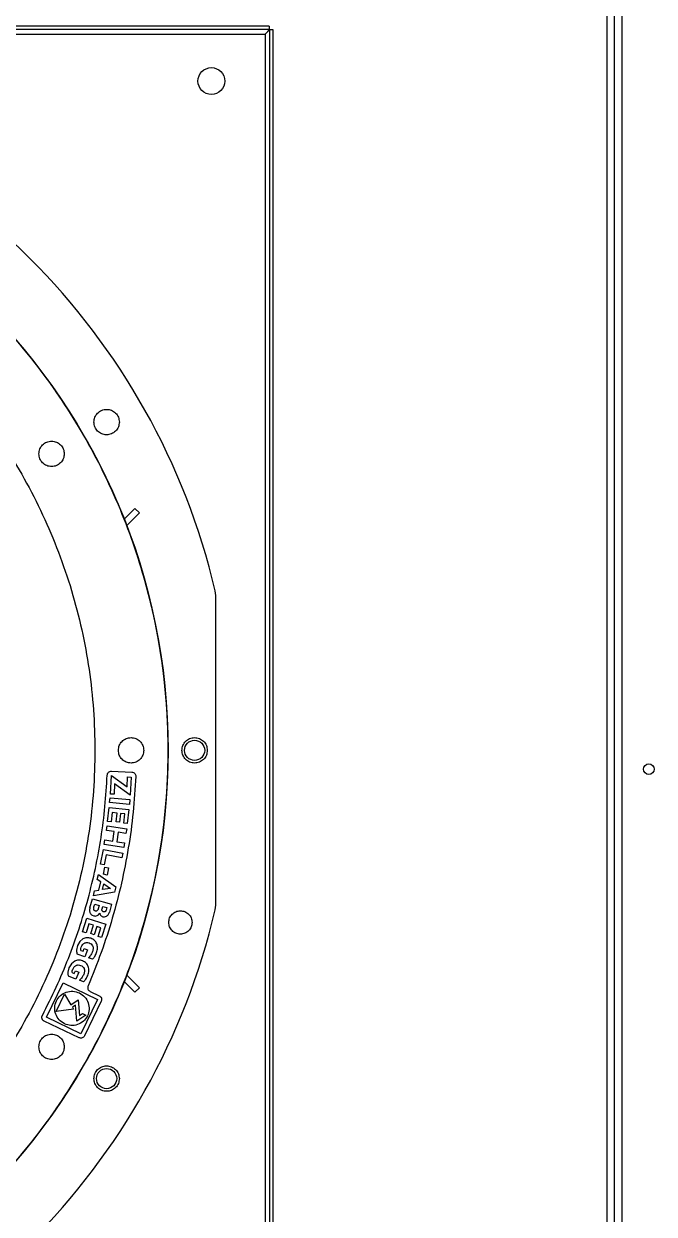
# Model space of a CAD drawing. Header units: inches. Extents: x 908 to 1218, y 494 to 690.
# Drawn here: x 1069.13 to 1080.84, y 553.98 to 576.11 of the extents above; entities that cross this region are included whole.
import ezdxf

# ---------------------------------------------------------------- set-up
doc = ezdxf.new("R2010")
doc.units = ezdxf.units.IN
doc.header["$MEASUREMENT"] = 0

msp = doc.modelspace()

# ---------------------------------------------------------------- linework, layer by layer
at = {"linetype": 'Continuous', "lineweight": 25}
for p, q in [((1079.9654, 576.8793), (1079.9654, 543.4353)), ((1080.0984, 576.8793), (1080.0984, 543.4353)), ((1080.2444, 576.8342), (1080.2444, 543.4353)), ((1073.6911, 576.0632), (1046.6853, 576.0632)), ((1073.6911, 576.0632), (1073.6911, 576.0002)), ((1073.6911, 576.0002), (1046.6853, 576.0002)), ((1046.7612, 575.9172), (1073.6152, 575.9172)), ((1073.6152, 575.9172), (1073.6152, 548.6672)), ((1073.7612, 575.9931), (1073.6982, 575.9931)), ((1073.6982, 548.5912), (1073.6982, 575.9931)), ((1073.7612, 548.5912), (1073.7612, 575.9931)), ((1071.1914, 567.0962), (1070.994, 566.8988)), ((1071.0407, 566.7785), (1071.2766, 567.0143)), ((1071.2766, 567.0143), (1071.1914, 567.0962)), ((1072.6969, 565.4786), (1072.6864, 565.569)), ((1072.697, 562.601), (1072.6969, 565.4786)), ((1072.6969, 559.7234), (1072.697, 562.601)), ((1070.7381, 561.7883), (1070.7589, 562.1335)), ((1070.7589, 562.1335), (1071.0476, 561.9198)), ((1070.761, 562.2143), (1071.1347, 562.198)), ((1071.0476, 561.9198), (1071.0589, 562.108)), ((1071.0589, 562.108), (1071.1263, 562.104)), ((1071.1263, 562.104), (1071.106, 561.7662)), ((1070.8169, 561.9783), (1070.8053, 561.7842)), ((1071.106, 561.7662), (1070.8169, 561.9783)), ((1070.7234, 561.6285), (1070.7311, 561.7166)), ((1070.7311, 561.7166), (1071.0982, 561.6845)), ((1070.8053, 561.7842), (1070.7381, 561.7883)), ((1071.0982, 561.6845), (1071.0905, 561.5965)), ((1070.6862, 561.2781), (1070.7156, 561.5394)), ((1070.7156, 561.5394), (1071.0818, 561.4983)), ((1071.0905, 561.5965), (1070.7234, 561.6285)), ((1070.7726, 561.4441), (1070.7531, 561.2706)), ((1070.8609, 561.4342), (1070.7726, 561.4441)), ((1070.8427, 561.2722), (1070.8609, 561.4342)), ((1070.9278, 561.4267), (1070.9095, 561.2647)), ((1071.0048, 561.418), (1070.9278, 561.4267)), ((1070.9857, 561.2484), (1071.0048, 561.418)), ((1071.0818, 561.4983), (1071.0529, 561.2408)), ((1070.6637, 561.1118), (1070.6767, 561.1992)), ((1070.6767, 561.1992), (1071.0412, 561.1447)), ((1070.7531, 561.2706), (1070.6862, 561.2781)), ((1070.9095, 561.2647), (1070.8427, 561.2722)), ((1071.0529, 561.2408), (1070.9857, 561.2484)), ((1070.8111, 561.0898), (1070.6637, 561.1118)), ((1070.7847, 560.9132), (1070.8111, 561.0898)), ((1070.8812, 561.0793), (1070.8548, 560.9027)), ((1071.0281, 561.0573), (1070.8812, 561.0793)), ((1071.0412, 561.1447), (1071.0281, 561.0573)), ((1070.5573, 560.4878), (1070.6077, 560.7551)), ((1070.6077, 560.7551), (1070.9698, 560.6867)), ((1070.6242, 560.8478), (1070.6373, 560.9352)), ((1070.9887, 560.7933), (1070.6242, 560.8478)), ((1070.6373, 560.9352), (1070.7847, 560.9132)), ((1070.8548, 560.9027), (1071.0017, 560.8807)), ((1071.0017, 560.8807), (1070.9887, 560.7933)), ((1070.6574, 560.6558), (1070.6233, 560.4753)), ((1070.9534, 560.5999), (1070.6574, 560.6558)), ((1070.9698, 560.6867), (1070.9534, 560.5999)), ((1070.6233, 560.4753), (1070.5573, 560.4878)), ((1070.6077, 560.2978), (1070.636, 560.4311)), ((1070.636, 560.4311), (1070.706, 560.4163)), ((1070.706, 560.4163), (1070.6776, 560.2829)), ((1070.4943, 560.1986), (1070.5164, 560.2901)), ((1070.5583, 560.1557), (1070.4943, 560.1986)), ((1070.5164, 560.2901), (1070.8408, 560.0638)), ((1070.5207, 560.0004), (1070.5583, 560.1557)), ((1070.5895, 560.0109), (1070.6153, 560.1178)), ((1070.6776, 560.2829), (1070.6077, 560.2978)), ((1070.6153, 560.1178), (1070.7427, 560.033)), ((1070.4211, 559.8961), (1070.4436, 559.9891)), ((1070.8165, 559.9633), (1070.4211, 559.8961)), ((1070.4436, 559.9891), (1070.5207, 560.0004)), ((1070.7427, 560.033), (1070.5895, 560.0109)), ((1070.8408, 560.0638), (1070.8165, 559.9633)), ((1070.359, 559.6759), (1070.4063, 559.8435)), ((1070.4063, 559.8435), (1070.7609, 559.7432)), ((1070.4332, 559.6911), (1070.447, 559.7401)), ((1070.447, 559.7401), (1070.531, 559.7164)), ((1070.531, 559.7164), (1070.5139, 559.6557)), ((1070.583, 559.6529), (1070.5958, 559.6981)), ((1070.5958, 559.6981), (1070.6719, 559.6766)), ((1070.6719, 559.6766), (1070.6591, 559.6314)), ((1070.7609, 559.7432), (1070.719, 559.5947)), ((1072.6864, 559.6331), (1072.6969, 559.7234)), ((1070.2219, 559.2296), (1070.3019, 559.4802)), ((1070.3019, 559.4802), (1070.653, 559.368)), ((1070.3972, 559.5388), (1070.4287, 559.5249)), ((1070.696, 559.5443), (1070.719, 559.5947)), ((1070.286, 559.2092), (1070.2219, 559.2296)), ((1070.3391, 559.3755), (1070.286, 559.2092)), ((1070.4238, 559.3485), (1070.3391, 559.3755)), ((1070.3742, 559.1932), (1070.4238, 559.3485)), ((1070.4879, 559.328), (1070.4383, 559.1727)), ((1070.5618, 559.3044), (1070.4879, 559.328)), ((1070.5098, 559.1418), (1070.5618, 559.3044)), ((1070.653, 559.368), (1070.5742, 559.1213)), ((1070.1683, 559.0458), (1070.1265, 558.9702)), ((1070.2276, 559.0963), (1070.1683, 559.0458)), ((1070.4383, 559.1727), (1070.3742, 559.1932)), ((1070.5742, 559.1213), (1070.5098, 559.1418)), ((1070.1265, 558.9702), (1070.11, 558.8839)), ((1070.2638, 558.7617), (1070.1218, 558.8127)), ((1070.1894, 558.8823), (1070.19, 558.9148)), ((1070.1894, 558.8823), (1070.2301, 558.8677)), ((1070.19, 558.9148), (1070.197, 558.9426)), ((1070.2301, 558.8677), (1070.2478, 558.9171)), ((1070.2478, 558.9171), (1070.3114, 558.8943)), ((1070.3114, 558.8943), (1070.2638, 558.7617)), ((1069.9686, 558.5606), (1069.9485, 558.475)), ((1070.0134, 558.6344), (1069.9686, 558.5606)), ((1070.0748, 558.6824), (1070.0134, 558.6344)), ((1070.4051, 558.7189), (1070.3294, 558.746)), ((1070.0972, 558.3466), (1069.9574, 558.4034)), ((1070.0278, 558.4702), (1070.0298, 558.5027)), ((1070.0278, 558.4702), (1070.0679, 558.4539)), ((1070.0298, 558.5027), (1070.0379, 558.5301)), ((1070.0679, 558.4539), (1070.0876, 558.5025)), ((1070.0876, 558.5025), (1070.1502, 558.4771)), ((1070.1502, 558.4771), (1070.0972, 558.3466)), ((1070.2366, 558.298), (1070.1621, 558.3283)), ((1071.0407, 558.4236), (1071.2766, 558.1877)), ((1069.55, 557.6384), (1069.8584, 558.2764)), ((1069.8584, 558.2764), (1070.4964, 557.968)), ((1070.3609, 558.1205), (1070.5309, 558.0394)), ((1071.1914, 558.1059), (1070.994, 558.3032)), ((1071.2766, 558.1877), (1071.1914, 558.1059)), ((1069.7328, 557.747), (1069.8869, 558.0657)), ((1069.8869, 558.0657), (1070.004, 557.8723)), ((1070.004, 557.8723), (1070.141, 557.9649)), ((1070.141, 557.9649), (1070.162, 557.6692)), ((1070.4964, 557.968), (1070.188, 557.33)), ((1070.5689, 557.9363), (1070.2584, 557.2938)), ((1070.0551, 557.7878), (1069.7328, 557.747)), ((1070.0917, 557.8636), (1070.0333, 557.8241)), ((1070.0333, 557.8241), (1070.0551, 557.7878)), ((1070.1128, 557.5673), (1070.0917, 557.8636)), ((1070.2789, 557.6796), (1070.1128, 557.5673)), ((1070.162, 557.6692), (1070.2197, 557.7082)), ((1070.2197, 557.7082), (1070.2789, 557.6796)), ((1070.1547, 557.2592), (1069.5093, 557.567)), ((1070.188, 557.33), (1069.55, 557.6384))]:
    msp.add_line(p, q, dxfattribs=at)
for centre, radius in [((1072.6152, 575.0422), 0.25), ((1060.0984, 562.601), 11.7126), ((1072.3032, 562.601), 0.1875), ((1080.7444, 562.2507), 0.0995), ((1070.668, 556.4987), 0.1875)]:
    msp.add_circle(centre, radius, dxfattribs=at)
for radius, start, end in [(12.9331, 13.26667, 76.73333), (11.7147, 21.53134, 44.20264), (11.7147, 339.09994, 20.90006), (12.9331, 283.26667, 346.73333), (11.7147, 315.79736, 338.46866)]:
    msp.add_arc((1060.0984, 562.601), radius, start, end, dxfattribs=at)
for points, knots in [([(1073.6911, 576.0002), (1073.6907, 575.9998), (1073.6899, 575.9989), (1073.6856, 575.9929), (1073.6791, 575.9843), (1073.6675, 575.9707), (1073.6458, 575.9488), (1073.6266, 575.9289), (1073.6152, 575.9172)], [0, 0, 0, 0, 0.1202754, 0.2365964, 0.3512753, 0.4667359, 0.683958, 1, 1, 1, 1]), ([(1073.6152, 575.9172), (1073.6279, 575.9295), (1073.6487, 575.9496), (1073.673, 575.9735), (1073.6889, 575.9862), (1073.6971, 575.9919), (1073.6979, 575.9928), (1073.6982, 575.9931)], [0, 0, 0, 0, 0.3427326, 0.5568104, 0.7264845, 0.8967102, 1, 1, 1, 1]), ([(1048.3889, 562.601), (1048.3937, 562.8565), (1048.4034, 563.3674), (1048.4814, 564.1305), (1048.6055, 564.8871), (1048.7799, 565.6338), (1049.0024, 566.3676), (1049.2725, 567.0853), (1049.589, 567.7837), (1049.9505, 568.46), (1050.3554, 569.1111), (1050.802, 569.7344), (1051.2885, 570.3272), (1051.8126, 570.8868), (1052.3723, 571.411), (1052.965, 571.8975), (1053.5883, 572.3441), (1054.2395, 572.749), (1054.9158, 573.1105), (1055.6142, 573.4269), (1056.3319, 573.6971), (1057.0656, 573.9196), (1057.8124, 574.0938), (1058.569, 574.2187), (1059.3321, 574.2938), (1060.0984, 574.3189), (1060.8648, 574.2938), (1061.6279, 574.2187), (1062.3845, 574.0938), (1063.1313, 573.9196), (1063.865, 573.6971), (1064.5827, 573.4269), (1065.2811, 573.1105), (1065.9574, 572.749), (1066.6086, 572.3441), (1067.2318, 571.8975), (1067.8246, 571.411), (1068.3842, 570.8868), (1068.9084, 570.3272), (1069.3949, 569.7344), (1069.8415, 569.1111), (1070.2464, 568.46), (1070.6079, 567.7837), (1070.9244, 567.0853), (1071.1945, 566.3676), (1071.417, 565.6338), (1071.5913, 564.8871), (1071.7155, 564.1305), (1071.7935, 563.3674), (1071.8031, 562.8565), (1071.808, 562.601)], [0, 0, 0, 0, 0.0208333, 0.0416667, 0.0625, 0.0833333, 0.1041667, 0.125, 0.1458333, 0.1666667, 0.1875, 0.2083334, 0.2291667, 0.25, 0.2708334, 0.2916666, 0.3125, 0.3333333, 0.3541667, 0.375, 0.3958333, 0.4166666, 0.4375001, 0.4583333, 0.4791667, 0.5, 0.5208333, 0.5416667, 0.5625, 0.5833334, 0.6041667, 0.625, 0.6458334, 0.6666667, 0.6875, 0.7083334, 0.7291667, 0.75, 0.7708333, 0.7916667, 0.8125, 0.8333333, 0.8541667, 0.875, 0.8958333, 0.9166667, 0.9375, 0.9583333, 0.9791667, 1, 1, 1, 1]), ([(1067.8272, 569.4883), (1067.9904, 569.2972), (1068.3167, 568.9152), (1068.7517, 568.2989), (1069.1438, 567.655), (1069.4872, 566.9836), (1069.7812, 566.2893), (1070.0237, 565.5753), (1070.2139, 564.8457), (1070.3495, 564.1041), (1070.4348, 563.3546), (1070.4454, 562.8522), (1070.4506, 562.601)], [0, 0, 0, 0, 0.1, 0.1999999, 0.3, 0.4, 0.5, 0.6, 0.7, 0.8, 0.9, 1, 1, 1, 1]), ([(1070.4318, 568.7034), (1070.4353, 568.734), (1070.4422, 568.7951), (1070.4957, 568.8733), (1070.573, 568.9264), (1070.6659, 568.9458), (1070.7595, 568.928), (1070.8383, 568.8756), (1070.8935, 568.7967), (1070.9007, 568.7345), (1070.9043, 568.7034)], [0, 0, 0, 0, 0.1236678, 0.246955, 0.3715494, 0.4972579, 0.622959, 0.7486425, 0.8743191, 1, 1, 1, 1]), ([(1070.9043, 568.7034), (1070.9007, 568.6723), (1070.8935, 568.61), (1070.8381, 568.531), (1070.7592, 568.4787), (1070.6662, 568.4611), (1070.574, 568.4801), (1070.4966, 568.5326), (1070.4424, 568.611), (1070.4353, 568.6726), (1070.4318, 568.7034)], [0, 0, 0, 0, 0.1258787, 0.2517706, 0.3776737, 0.5027418, 0.6267389, 0.7509527, 0.8756046, 1, 1, 1, 1]), ([(1069.409, 568.1128), (1069.4125, 568.1438), (1069.4196, 568.2056), (1069.4742, 568.2842), (1069.5523, 568.3368), (1069.6452, 568.3552), (1069.738, 568.3368), (1069.8161, 568.2842), (1069.8707, 568.2056), (1069.8779, 568.1438), (1069.8814, 568.1128)], [0, 0, 0, 0, 0.12500056, 0.25000043, 0.37499897, 0.50000156, 0.62500103, 0.74999957, 0.87499944, 1, 1, 1, 1]), ([(1069.8814, 568.1128), (1069.8779, 568.0819), (1069.8707, 568.0201), (1069.8161, 567.9415), (1069.738, 567.8889), (1069.6452, 567.8705), (1069.5523, 567.8889), (1069.4742, 567.9415), (1069.4196, 568.0201), (1069.4125, 568.0819), (1069.409, 568.1128)], [0, 0, 0, 0, 0.12500056, 0.25000043, 0.37499897, 0.49999844, 0.62500103, 0.74999957, 0.87499944, 1, 1, 1, 1]), ([(1070.8858, 562.601), (1070.8894, 562.6319), (1070.8965, 562.6938), (1070.9511, 562.7724), (1071.0292, 562.825), (1071.1221, 562.8434), (1071.2149, 562.825), (1071.293, 562.7724), (1071.3476, 562.6938), (1071.3547, 562.6319), (1071.3583, 562.601)], [0, 0, 0, 0, 0.1250003, 0.2500003, 0.3749989, 0.4999984, 0.6250011, 0.7499997, 0.8749997, 1, 1, 1, 1]), ([(1072.0669, 562.601), (1072.0705, 562.6319), (1072.0775, 562.6934), (1072.1316, 562.7716), (1072.2088, 562.8242), (1072.3013, 562.8434), (1072.3946, 562.8256), (1072.4734, 562.7732), (1072.5286, 562.6943), (1072.5358, 562.6321), (1072.5394, 562.601)], [0, 0, 0, 0, 0.1248118, 0.2487714, 0.3724205, 0.4972353, 0.6229443, 0.7486446, 0.8743275, 1, 1, 1, 1]), ([(1071.808, 562.601), (1071.8031, 562.3456), (1071.7935, 561.8346), (1071.7155, 561.0715), (1071.5913, 560.315), (1071.417, 559.5682), (1071.1945, 558.8344), (1070.9244, 558.1168), (1070.6079, 557.4183), (1070.2464, 556.7421), (1069.8415, 556.0909), (1069.3949, 555.4676), (1068.9084, 554.8749), (1068.3842, 554.3152), (1067.8246, 553.7911), (1067.2318, 553.3046), (1066.6086, 552.858), (1065.9574, 552.453), (1065.2811, 552.0916), (1064.5827, 551.7751), (1063.865, 551.505), (1063.1313, 551.2824), (1062.3845, 551.1083), (1061.6279, 550.9834), (1060.8648, 550.9082), (1060.0984, 550.8831), (1059.3321, 550.9082), (1058.569, 550.9834), (1057.8124, 551.1083), (1057.0656, 551.2824), (1056.3319, 551.505), (1055.6142, 551.7751), (1054.9158, 552.0916), (1054.2395, 552.453), (1053.5883, 552.858), (1052.965, 553.3046), (1052.3723, 553.7911), (1051.8126, 554.3152), (1051.2885, 554.8749), (1050.802, 555.4676), (1050.3554, 556.0909), (1049.9505, 556.7421), (1049.589, 557.4183), (1049.2725, 558.1168), (1049.0024, 558.8344), (1048.7799, 559.5682), (1048.6055, 560.315), (1048.4814, 561.0715), (1048.4034, 561.8346), (1048.3937, 562.3456), (1048.3889, 562.601)], [0, 0, 0, 0, 0.0208333, 0.0416667, 0.0625, 0.0833333, 0.1041667, 0.125, 0.1458333, 0.1666667, 0.1875, 0.2083333, 0.2291667, 0.25, 0.2708333, 0.2916666, 0.3125, 0.3333333, 0.3541666, 0.375, 0.3958333, 0.4166666, 0.4375, 0.4583333, 0.4791667, 0.5, 0.5208333, 0.5416667, 0.5624999, 0.5833334, 0.6041667, 0.625, 0.6458333, 0.6666667, 0.6875, 0.7083334, 0.7291666, 0.75, 0.7708333, 0.7916666, 0.8125, 0.8333333, 0.8541667, 0.875, 0.8958333, 0.9166667, 0.9375, 0.9583333, 0.9791667, 1, 1, 1, 1]), ([(1070.4506, 562.601), (1070.4454, 562.3499), (1070.4348, 561.8475), (1070.3495, 561.098), (1070.2139, 560.3564), (1070.0237, 559.6267), (1069.7812, 558.9128), (1069.4872, 558.2184), (1069.1438, 557.5471), (1068.7517, 556.9032), (1068.3167, 556.2869), (1067.9904, 555.9048), (1067.8272, 555.7138)], [0, 0, 0, 0, 0.10000001, 0.20000001, 0.30000005, 0.40000004, 0.49999999, 0.59999998, 0.70000005, 0.80000007, 0.90000005, 1, 1, 1, 1]), ([(1071.3583, 562.601), (1071.3547, 562.5701), (1071.3476, 562.5083), (1071.293, 562.4297), (1071.2149, 562.3771), (1071.1221, 562.3587), (1071.0292, 562.3771), (1070.9511, 562.4297), (1070.8965, 562.5083), (1070.8894, 562.5701), (1070.8858, 562.601)], [0, 0, 0, 0, 0.1250003, 0.2500003, 0.3749989, 0.5000016, 0.6250011, 0.7499997, 0.8749997, 1, 1, 1, 1]), ([(1072.5394, 562.601), (1072.5358, 562.5699), (1072.5286, 562.5078), (1072.4734, 562.4288), (1072.3946, 562.3764), (1072.3013, 562.3586), (1072.2088, 562.3778), (1072.1316, 562.4304), (1072.0776, 562.5086), (1072.0705, 562.5701), (1072.0669, 562.601)], [0, 0, 0, 0, 0.1256863, 0.2513821, 0.3770963, 0.5028119, 0.6275054, 0.751093, 0.8750863, 1, 1, 1, 1]), ([(1069.4735, 557.6747), (1069.5611, 557.8481), (1069.7364, 558.1949), (1069.9624, 558.7324), (1070.1607, 559.2805), (1070.3279, 559.8389), (1070.4645, 560.4057), (1070.5691, 560.9791), (1070.6442, 561.5573), (1070.6674, 561.9452), (1070.6789, 562.1391)], [0, 0, 0, 0, 0.1250001, 0.2500001, 0.375, 0.5, 0.625, 0.75, 0.875, 1, 1, 1, 1]), ([(1071.2099, 562.1159), (1071.1963, 561.8932), (1071.1691, 561.4479), (1071.0774, 560.7845), (1070.9491, 560.1275), (1070.78, 559.4798), (1070.5751, 558.8423), (1070.4066, 558.4291), (1070.3224, 558.2226)], [0, 0, 0, 0, 0.1666667, 0.3333333, 0.5, 0.6666667, 0.8333332, 1, 1, 1, 1]), ([(1070.6789, 562.1391), (1070.6805, 562.1493), (1070.6838, 562.1698), (1070.7031, 562.1951), (1070.7299, 562.2121), (1070.7507, 562.2136), (1070.761, 562.2143)], [0, 0, 0, 0, 0.2499946, 0.4999976, 0.75, 1, 1, 1, 1]), ([(1071.1347, 562.198), (1071.1449, 562.1964), (1071.1654, 562.1931), (1071.1907, 562.1738), (1071.2077, 562.147), (1071.2092, 562.1263), (1071.2099, 562.1159)], [0, 0, 0, 0, 0.2499998, 0.4999981, 0.7500005, 1, 1, 1, 1]), ([(1070.359, 559.6759), (1070.356, 559.6643), (1070.3505, 559.6431), (1070.3516, 559.6213), (1070.3522, 559.6114)], [0, 0, 0, 0, 0.5467998, 1, 1, 1, 1]), ([(1070.4299, 559.6376), (1070.429, 559.641), (1070.427, 559.6483), (1070.4271, 559.6666), (1070.4306, 559.6809), (1070.4332, 559.6911)], [0, 0, 0, 0, 0.1913731, 0.417736, 1, 1, 1, 1]), ([(1070.5139, 559.6557), (1070.5115, 559.6485), (1070.5072, 559.6351), (1070.4974, 559.6251), (1070.4929, 559.6205)], [0, 0, 0, 0, 0.54013367, 1, 1, 1, 1]), ([(1070.5859, 559.6154), (1070.5846, 559.6179), (1070.5819, 559.623), (1070.5798, 559.6358), (1070.5817, 559.6458), (1070.583, 559.6529)], [0, 0, 0, 0, 0.2142756, 0.4452135, 1, 1, 1, 1]), ([(1070.3522, 559.6114), (1070.3536, 559.6029), (1070.3564, 559.5871), (1070.3642, 559.5732), (1070.3678, 559.5668)], [0, 0, 0, 0, 0.5380935, 1, 1, 1, 1]), ([(1070.3678, 559.5668), (1070.3721, 559.5612), (1070.3803, 559.5503), (1070.3917, 559.5426), (1070.3972, 559.5388)], [0, 0, 0, 0, 0.5097691, 1, 1, 1, 1]), ([(1070.4287, 559.5249), (1070.4391, 559.5228), (1070.46, 559.5186), (1070.4804, 559.5248), (1070.4907, 559.5279)], [0, 0, 0, 0, 0.4994816, 1, 1, 1, 1]), ([(1070.4588, 559.6143), (1070.4554, 559.6154), (1070.4488, 559.6174), (1070.4404, 559.6226), (1070.4338, 559.6293), (1070.4312, 559.6348), (1070.4299, 559.6376)], [0, 0, 0, 0, 0.2803289, 0.5308512, 0.765229, 1, 1, 1, 1]), ([(1070.4929, 559.6205), (1070.4905, 559.6188), (1070.4857, 559.6154), (1070.4772, 559.6129), (1070.4681, 559.6123), (1070.462, 559.6136), (1070.4588, 559.6143)], [0, 0, 0, 0, 0.24471167, 0.48287325, 0.72999598, 1, 1, 1, 1]), ([(1070.4907, 559.5279), (1070.5003, 559.5331), (1070.5212, 559.5443), (1070.534, 559.5642), (1070.5409, 559.5749)], [0, 0, 0, 0, 0.46414611, 1, 1, 1, 1]), ([(1070.5409, 559.5749), (1070.5431, 559.5662), (1070.5471, 559.5498), (1070.5601, 559.5294), (1070.5773, 559.5144), (1070.5909, 559.5094), (1070.5979, 559.5068)], [0, 0, 0, 0, 0.2841584, 0.5380658, 0.763517, 1, 1, 1, 1]), ([(1070.6091, 559.5978), (1070.6045, 559.5996), (1070.5951, 559.6033), (1070.589, 559.6113), (1070.5859, 559.6154)], [0, 0, 0, 0, 0.4914978, 1, 1, 1, 1]), ([(1070.5979, 559.5068), (1070.6032, 559.5055), (1070.6139, 559.5031), (1070.6374, 559.5039), (1070.6537, 559.5111), (1070.6649, 559.5159)], [0, 0, 0, 0, 0.2365317, 0.4755711, 1, 1, 1, 1]), ([(1070.6379, 559.6009), (1070.6332, 559.599), (1070.6239, 559.5952), (1070.614, 559.597), (1070.6091, 559.5978)], [0, 0, 0, 0, 0.50574, 1, 1, 1, 1]), ([(1070.6591, 559.6314), (1070.6567, 559.6247), (1070.6534, 559.6152), (1070.645, 559.6053), (1070.6402, 559.6024), (1070.6379, 559.6009)], [0, 0, 0, 0, 0.5562231, 0.7866078, 1, 1, 1, 1]), ([(1070.6649, 559.5159), (1070.6706, 559.5195), (1070.6826, 559.5272), (1070.6914, 559.5384), (1070.696, 559.5443)], [0, 0, 0, 0, 0.4726028, 1, 1, 1, 1]), ([(1071.8229, 559.4015), (1071.8261, 559.4297), (1071.8326, 559.4863), (1071.8823, 559.5581), (1071.9532, 559.6062), (1072.0379, 559.6236), (1072.1233, 559.6073), (1072.1955, 559.5593), (1072.2461, 559.4869), (1072.2527, 559.43), (1072.256, 559.4015)], [0, 0, 0, 0, 0.1247761, 0.2492681, 0.3731868, 0.4974528, 0.6229639, 0.7486573, 0.8743365, 1, 1, 1, 1]), ([(1072.256, 559.4015), (1072.2527, 559.373), (1072.2461, 559.316), (1072.1955, 559.2437), (1072.1233, 559.1956), (1072.0377, 559.1792), (1071.9527, 559.1969), (1071.8819, 559.2453), (1071.8325, 559.317), (1071.8261, 559.3732), (1071.8229, 559.4015)], [0, 0, 0, 0, 0.1256207, 0.2512443, 0.3768827, 0.5025359, 0.6279122, 0.7518756, 0.8754947, 1, 1, 1, 1]), ([(1070.197, 558.9426), (1070.2039, 558.9583), (1070.2139, 558.981), (1070.2363, 559.0047), (1070.2493, 559.0128), (1070.2556, 559.0168)], [0, 0, 0, 0, 0.5269166, 0.7659703, 1, 1, 1, 1]), ([(1070.375, 559.1067), (1070.3622, 559.1106), (1070.3373, 559.1182), (1070.2987, 559.1196), (1070.2614, 559.113), (1070.239, 559.1019), (1070.2276, 559.0963)], [0, 0, 0, 0, 0.2634457, 0.5098828, 0.7511869, 1, 1, 1, 1]), ([(1070.2556, 559.0168), (1070.2622, 559.0199), (1070.2753, 559.0261), (1070.3048, 559.0314), (1070.3266, 559.026), (1070.3414, 559.0224)], [0, 0, 0, 0, 0.2477257, 0.4895993, 1, 1, 1, 1]), ([(1070.3414, 559.0224), (1070.3544, 559.0165), (1070.381, 559.0044), (1070.3976, 558.9803), (1070.406, 558.9681)], [0, 0, 0, 0, 0.490678, 1, 1, 1, 1]), ([(1070.4844, 559.0044), (1070.479, 559.0161), (1070.4684, 559.0391), (1070.4432, 559.068), (1070.412, 559.0916), (1070.3876, 559.1016), (1070.375, 559.1067)], [0, 0, 0, 0, 0.2486275, 0.4900013, 0.7365508, 1, 1, 1, 1]), ([(1070.4805, 558.8412), (1070.4886, 558.8696), (1070.5003, 558.9109), (1070.4966, 558.967), (1070.4885, 558.992), (1070.4844, 559.0044)], [0, 0, 0, 0, 0.5270945, 0.7661357, 1, 1, 1, 1]), ([(1070.11, 558.8839), (1070.1098, 558.8704), (1070.1096, 558.8459), (1070.118, 558.823), (1070.1218, 558.8127)], [0, 0, 0, 0, 0.5505471, 1, 1, 1, 1]), ([(1070.4064, 558.8602), (1070.3975, 558.8398), (1070.3788, 558.7971), (1070.3463, 558.7635), (1070.3294, 558.746)], [0, 0, 0, 0, 0.4782687, 1, 1, 1, 1]), ([(1070.4051, 558.7189), (1070.4203, 558.7357), (1070.4529, 558.7718), (1070.4709, 558.817), (1070.4805, 558.8412)], [0, 0, 0, 0, 0.46563761, 1, 1, 1, 1]), ([(1070.406, 558.9681), (1070.4094, 558.9609), (1070.4165, 558.9459), (1070.4201, 558.9084), (1070.4121, 558.8802), (1070.4064, 558.8602)], [0, 0, 0, 0, 0.2144941, 0.4444935, 1, 1, 1, 1]), ([(1070.0379, 558.5301), (1070.0454, 558.5455), (1070.0564, 558.5678), (1070.0798, 558.5905), (1070.093, 558.5981), (1070.0995, 558.6018)], [0, 0, 0, 0, 0.5269202, 0.765962, 1, 1, 1, 1]), ([(1070.2225, 558.6868), (1070.2098, 558.6912), (1070.1853, 558.6998), (1070.1468, 558.7027), (1070.1093, 558.6977), (1070.0864, 558.6876), (1070.0748, 558.6824)], [0, 0, 0, 0, 0.263448, 0.5098858, 0.751189, 1, 1, 1, 1]), ([(1070.0995, 558.6018), (1070.1063, 558.6047), (1070.1196, 558.6103), (1070.1492, 558.6144), (1070.1708, 558.6082), (1070.1855, 558.6039)], [0, 0, 0, 0, 0.2477305, 0.4895972, 1, 1, 1, 1]), ([(1070.1855, 558.6039), (1070.1982, 558.5975), (1070.2243, 558.5843), (1070.2398, 558.5596), (1070.2478, 558.547)], [0, 0, 0, 0, 0.4906758, 1, 1, 1, 1]), ([(1070.3276, 558.58), (1070.3227, 558.5919), (1070.313, 558.6153), (1070.289, 558.6453), (1070.2588, 558.6701), (1070.2349, 558.6811), (1070.2225, 558.6868)], [0, 0, 0, 0, 0.2486325, 0.4900052, 0.7365447, 1, 1, 1, 1]), ([(1070.2478, 558.547), (1070.2509, 558.5396), (1070.2573, 558.5244), (1070.2594, 558.4867), (1070.2502, 558.4589), (1070.2437, 558.4392)], [0, 0, 0, 0, 0.2144989, 0.4444966, 1, 1, 1, 1]), ([(1070.317, 558.4171), (1070.3262, 558.4452), (1070.3396, 558.4859), (1070.3383, 558.5422), (1070.3312, 558.5675), (1070.3276, 558.58)], [0, 0, 0, 0, 0.52709404, 0.76613569, 1, 1, 1, 1]), ([(1069.9485, 558.475), (1069.9478, 558.4615), (1069.9466, 558.4371), (1069.9541, 558.4138), (1069.9574, 558.4034)], [0, 0, 0, 0, 0.5505482, 1, 1, 1, 1]), ([(1070.2437, 558.4392), (1070.234, 558.4191), (1070.2135, 558.3772), (1070.1797, 558.3451), (1070.1621, 558.3283)], [0, 0, 0, 0, 0.4782701, 1, 1, 1, 1]), ([(1070.2366, 558.298), (1070.2525, 558.3142), (1070.2865, 558.3489), (1070.3064, 558.3934), (1070.317, 558.4171)], [0, 0, 0, 0, 0.465642, 1, 1, 1, 1]), ([(1069.8845, 557.5163), (1069.849, 557.5387), (1069.7781, 557.5837), (1069.7147, 557.6962), (1069.6967, 557.8219), (1069.7288, 557.9455), (1069.8058, 558.0475), (1069.9154, 558.1115), (1070.043, 558.1317), (1070.1223, 558.104), (1070.1619, 558.0901)], [0, 0, 0, 0, 0.1249989, 0.249999, 0.3749995, 0.4999997, 0.6250004, 0.7500004, 0.8750011, 1, 1, 1, 1]), ([(1070.3224, 558.2226), (1070.3195, 558.2129), (1070.3136, 558.1935), (1070.3195, 558.1632), (1070.3351, 558.1365), (1070.3523, 558.1258), (1070.3609, 558.1205)], [0, 0, 0, 0, 0.25000063, 0.50000106, 0.74999905, 1, 1, 1, 1]), ([(1070.1619, 558.0901), (1070.1974, 558.0677), (1070.2683, 558.0227), (1070.3318, 557.9102), (1070.3497, 557.7845), (1070.3176, 557.6609), (1070.2407, 557.5589), (1070.131, 557.4949), (1070.0034, 557.4748), (1069.9241, 557.5024), (1069.8845, 557.5163)], [0, 0, 0, 0, 0.1250004, 0.2500001, 0.3749999, 0.4999991, 0.6249992, 0.749999, 0.8749993, 1, 1, 1, 1]), ([(1070.5309, 558.0394), (1070.5396, 558.034), (1070.5569, 558.0232), (1070.5726, 557.9962), (1070.5782, 557.9655), (1070.572, 557.946), (1070.5689, 557.9363)], [0, 0, 0, 0, 0.2500103, 0.5000071, 0.750003, 1, 1, 1, 1]), ([(1069.5093, 557.567), (1069.5047, 557.5696), (1069.4954, 557.5747), (1069.4838, 557.5857), (1069.4745, 557.5986), (1069.468, 557.6131), (1069.4645, 557.6286), (1069.4642, 557.6445), (1069.4669, 557.6603), (1069.4713, 557.6699), (1069.4735, 557.6747)], [0, 0, 0, 0, 0.125001, 0.2500046, 0.3750042, 0.5000002, 0.6249979, 0.749999, 0.8749994, 1, 1, 1, 1]), ([(1069.409, 557.0892), (1069.4125, 557.1201), (1069.4196, 557.182), (1069.4742, 557.2606), (1069.5523, 557.3131), (1069.6452, 557.3316), (1069.738, 557.3131), (1069.8161, 557.2606), (1069.8707, 557.182), (1069.8779, 557.1201), (1069.8814, 557.0892)], [0, 0, 0, 0, 0.12500056, 0.25000043, 0.37499897, 0.50000156, 0.62500103, 0.74999957, 0.87499944, 1, 1, 1, 1]), ([(1070.2584, 557.2938), (1070.2527, 557.2854), (1070.2414, 557.2686), (1070.2141, 557.2539), (1070.1835, 557.2492), (1070.1643, 557.2559), (1070.1547, 557.2592)], [0, 0, 0, 0, 0.25, 0.4999954, 0.7500024, 1, 1, 1, 1]), ([(1069.8814, 557.0892), (1069.8779, 557.0583), (1069.8707, 556.9965), (1069.8161, 556.9178), (1069.738, 556.8653), (1069.6452, 556.8469), (1069.5523, 556.8653), (1069.4742, 556.9178), (1069.4196, 556.9965), (1069.4125, 557.0583), (1069.409, 557.0892)], [0, 0, 0, 0, 0.12500056, 0.25000043, 0.37499897, 0.49999844, 0.62500103, 0.74999957, 0.87499944, 1, 1, 1, 1]), ([(1070.4318, 556.4987), (1070.4353, 556.5294), (1070.4424, 556.591), (1070.4965, 556.6694), (1070.5739, 556.7219), (1070.6661, 556.741), (1070.7592, 556.7234), (1070.8381, 556.6711), (1070.8935, 556.5921), (1070.9007, 556.5298), (1070.9043, 556.4987)], [0, 0, 0, 0, 0.1243396, 0.2489145, 0.3730924, 0.497137, 0.6223034, 0.7482131, 0.8741137, 1, 1, 1, 1]), ([(1070.9043, 556.4987), (1070.9007, 556.4676), (1070.8935, 556.4054), (1070.8382, 556.3265), (1070.7594, 556.274), (1070.6658, 556.2562), (1070.5729, 556.2757), (1070.4957, 556.3288), (1070.4422, 556.407), (1070.4353, 556.4681), (1070.4318, 556.4987)], [0, 0, 0, 0, 0.1257103, 0.2514157, 0.3771319, 0.5028611, 0.6285804, 0.7530784, 0.8763105, 1, 1, 1, 1])]:
    msp.add_open_spline(points, degree=3, knots=knots, dxfattribs=at)

doc.saveas('drawing.dxf')
